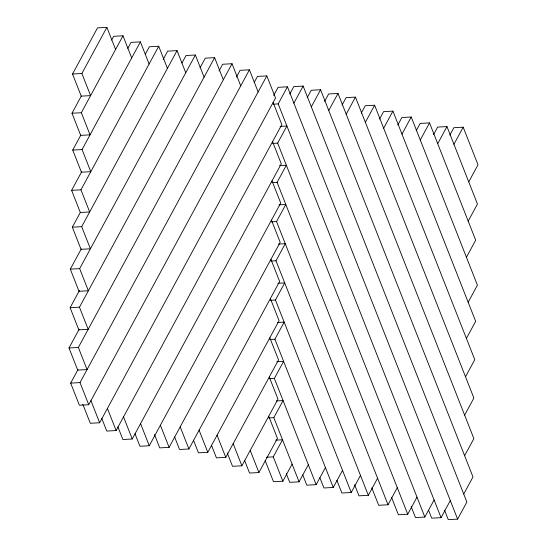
<?xml version="1.0" encoding="UTF-8"?>
<svg xmlns="http://www.w3.org/2000/svg" width="547" height="547" viewBox="0 0 547 547"><rect width="100%" height="100%" fill="white"/><g stroke="black" fill="none" stroke-linecap="round" stroke-linejoin="round"><path stroke-width="0.82" d="M106.877 27.35L81.886 73.496L90.59 95.622L81.243 96.142L72.532 74.016L97.523 27.87L106.877 27.35L115.588 49.476M111.615 40.054L113.639 36.321L122.993 35.801L81.339 112.716L90.043 134.842L80.689 135.362L71.985 113.236L81.284 96.06M127.8 48.382L131.041 42.399L140.394 41.88L82.077 149.563L90.781 171.69L81.428 172.202L72.724 150.076L80.819 135.123M145.317 54.249L149.365 46.769L158.719 46.256L80.963 189.823L89.667 211.949L80.313 212.468L71.609 190.342L81.729 171.649M163.225 59.384L167.69 51.144L177.043 50.625L81.701 226.67L90.405 248.796L81.052 249.316L72.348 227.183L80.457 212.202M181.96 63.008L186.014 55.514L195.368 54.994L79.657 268.639L88.368 290.765L79.014 291.284L70.303 269.158L81.271 248.919M199.99 67.917L205.269 58.173L214.622 57.654L79.472 307.195L88.183 329.321L78.83 329.841L70.119 307.715L79.452 290.478M219.012 71.007L222.67 64.252L232.024 63.732L78.358 347.454L87.069 369.581L77.715 370.1L69.004 347.974L79.165 329.212M254.218 82.412L257.466 76.409L266.82 75.889L88.73 404.718L79.377 405.238L70.666 383.112L77.982 369.608M236.413 77.079L240.065 70.331L249.418 69.811L258.129 91.937M88.73 404.718L80.019 382.592L249.418 69.811M273.671 95.506L278.095 87.329L287.448 86.816L457.62 519.13L448.267 519.65L444.52 510.125M82.829 404.315L90.296 423.282L99.65 422.763L275.531 98.016L266.82 75.889M428.581 510.242L431.706 518.18L441.06 517.66L278.197 103.903L287.448 86.816M289.766 94.022L293.787 86.59L303.141 86.07L466.878 502.037L457.62 519.13M101.797 418.428L106.774 431.07L116.121 430.551L281.821 124.607L273.11 102.48M293.889 103.164L303.141 86.07M411.105 506.46L415.481 517.571L424.834 517.052L277.65 143.123L286.901 126.029L280.098 126.412M307.202 97.701L311.222 90.269L320.576 89.749L472.991 476.957L463.733 494.05M311.318 106.843L320.576 89.749M117.906 426.879L122.884 439.521L132.237 439.002L281.274 163.826L272.563 141.7M391.508 497.285L398.387 514.754L407.741 514.235L277.097 182.342L286.354 165.249L279.551 165.625M324.631 101.38L328.658 93.954L338.012 93.434L473.873 438.598L464.615 455.692M328.754 110.521L338.012 93.434M134.952 433.621L139.923 446.263L149.276 445.75L280.727 203.046L272.016 180.92M371.81 487.842L378.674 505.291L388.028 504.772L276.55 221.562L285.808 204.469L279.004 204.845M342.066 105.065L346.094 97.633L355.441 97.113L473.887 398.031L464.635 415.118M346.189 114.207L355.441 97.113M154.452 434.448L159.745 447.884L169.098 447.364L280.18 242.266L271.469 220.133M354.586 484.704L358.969 495.835L368.322 495.315L276.003 260.782L285.26 243.688L278.457 244.065M361.239 113.167L365.266 105.742L374.62 105.222L474.775 359.673L465.518 376.76M365.362 122.316L374.62 105.222M174.582 436.855L179.56 449.497L188.913 448.978L279.633 281.479L270.922 259.353M336.884 480.341L341.875 493.011L351.229 492.491L275.456 299.995L284.713 282.908L277.91 283.284M379.543 119.061L383.57 111.636L392.924 111.116L475.664 321.315L466.406 338.402M193.474 440.178L198.452 452.827L207.805 452.307L279.079 320.699L270.375 298.573M383.666 128.21L392.924 111.116M319.851 477.675L323.906 487.979L333.26 487.459L274.909 339.215L284.166 322.121L277.363 322.504M397.854 124.955L401.874 117.53L411.228 117.01L477.422 285.165L468.164 302.259M211.443 445.217L216.421 457.86L225.767 457.34L278.532 359.919L269.828 337.793M401.97 134.104L411.228 117.01M302.758 474.858L306.812 485.162L316.166 484.642L274.362 378.435L283.62 361.341L276.816 361.717M416.158 130.856L420.178 123.424L429.532 122.904L475.692 240.174L466.434 257.261M227.244 452.882L232.53 466.311L241.883 465.791L277.985 399.139L269.274 377.013M420.274 139.998L429.532 122.904M286.286 473.627L289.719 482.338L299.072 481.818L273.815 417.655L283.072 400.561L276.269 400.937M433.586 134.535L437.614 127.102L446.967 126.583L477.449 204.024L468.191 221.118M244.598 460.41L249.569 473.059L258.922 472.54L277.438 438.352L268.727 416.226M437.709 143.676L446.967 126.583M265.151 460.533L273.493 481.729L282.847 481.21L273.268 456.875L282.525 439.781L275.722 440.157M449.812 135.143L453.839 127.711L463.193 127.191L477.996 164.804L468.738 181.898M453.935 144.285L463.193 127.191M282.847 481.21L292.105 464.116M299.072 481.818L308.33 464.724M316.166 484.642L325.424 467.548M333.26 487.459L342.518 470.365M351.229 492.491L360.487 475.405M368.322 495.315L377.58 478.222M388.028 504.772L397.286 487.685M407.741 514.235L416.992 497.141M424.834 517.052L434.092 499.965M441.06 517.66L450.311 500.573M72.532 74.016L81.886 73.496M71.985 113.236L81.339 112.716M273.09 104.19L278.197 103.903M72.724 150.076L82.077 149.563M272.543 143.41L277.65 143.123M71.609 190.342L80.963 189.823M271.996 182.623L277.097 182.342M72.348 227.183L81.701 226.67M271.449 221.843L276.55 221.562M70.303 269.158L79.657 268.639M270.902 261.063L276.003 260.782M70.119 307.715L79.472 307.195M270.355 300.282L275.456 299.995M69.004 347.974L78.358 347.454M269.808 339.502L274.909 339.215M70.666 383.112L80.019 382.592M269.261 378.715L274.362 378.435M268.714 417.935L273.815 417.655M266.464 457.251L273.268 456.875M232.024 63.732L240.728 85.858M214.622 57.654L223.333 79.78M195.368 54.994L204.079 77.12M177.043 50.625L185.754 72.751M158.719 46.256L167.43 68.382M140.394 41.88L149.099 64.006M122.993 35.801L131.704 57.927M250.218 450.413L258.922 472.54M233.179 443.665L241.883 465.791M217.063 435.214L225.767 457.34M199.094 430.181L207.805 452.307M180.202 426.851L188.913 448.978M160.387 425.238L169.098 447.364M140.572 423.624L149.276 445.75M123.533 416.876L132.237 439.002M107.417 408.424L116.121 430.551M90.939 400.636L99.65 422.763"/></g></svg>
